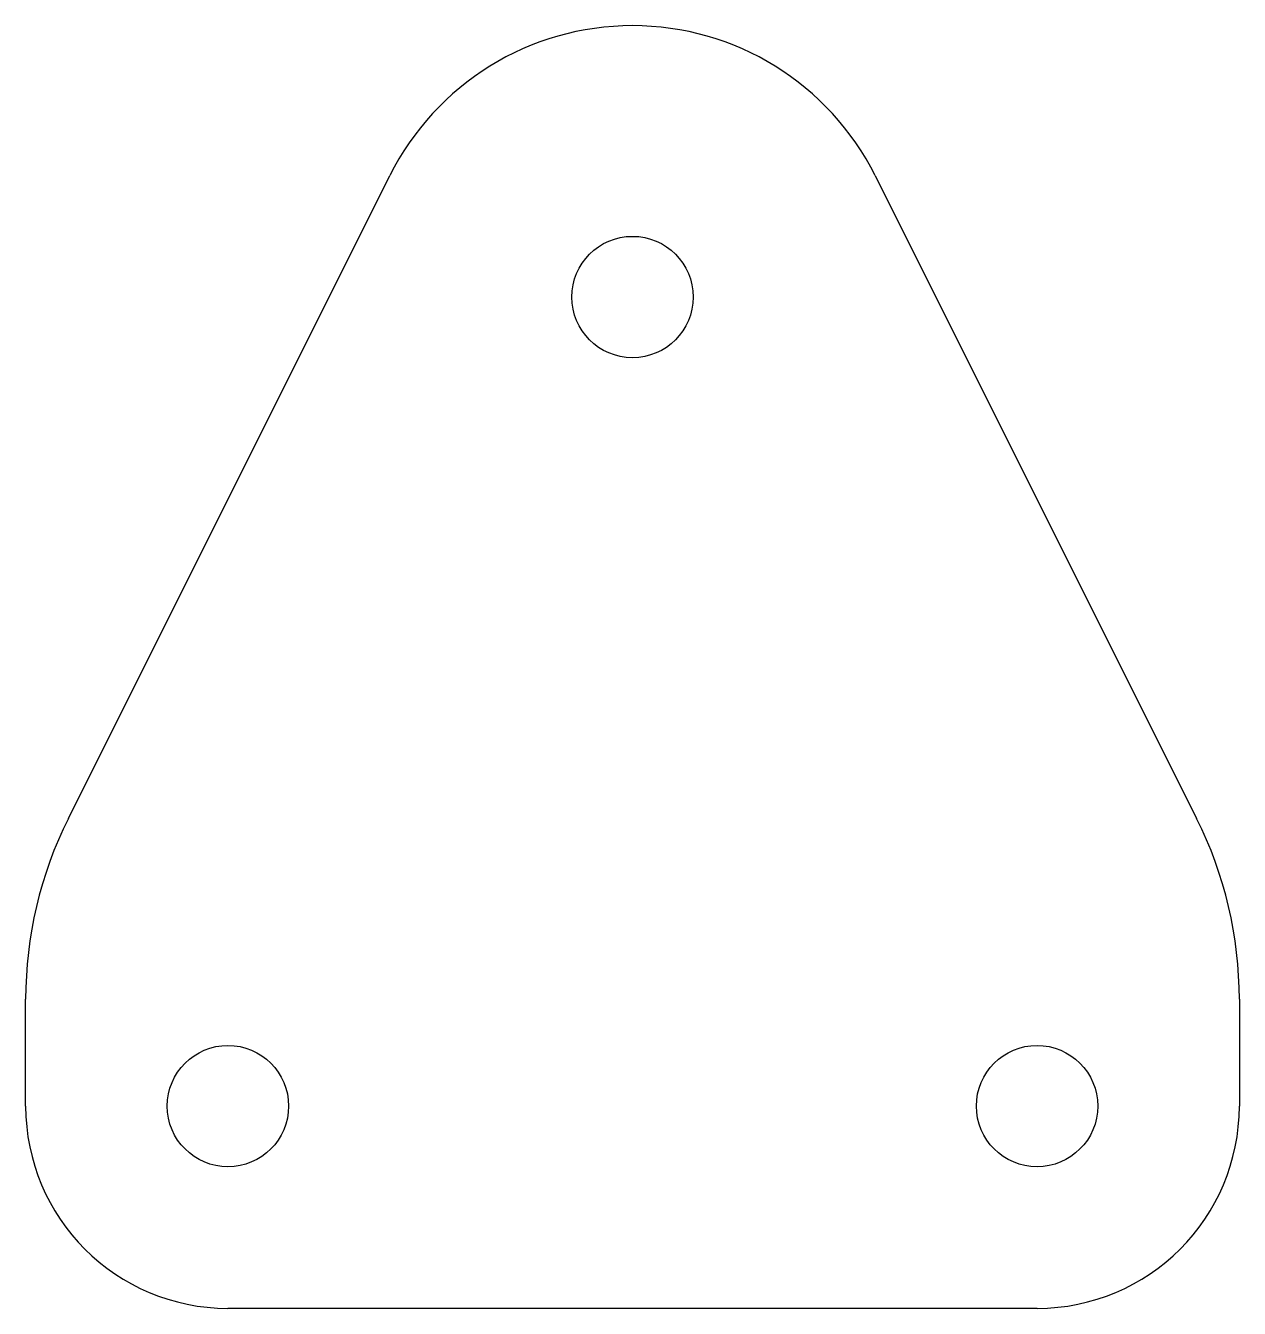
# Model space of a CAD drawing. Header units: centimetres. Extents: x -0.5 to 2.5, y -0.5 to 2.67.
import ezdxf

# ---------------------------------------------------------------- set-up
doc = ezdxf.new("R2010")
doc.units = ezdxf.units.CM
doc.header["$MEASUREMENT"] = 0

msp = doc.modelspace()

# ---------------------------------------------------------------- linework, layer by layer
for p, q in [((-0.3944, 0.7111), (0.4, 2.3)), ((1.6, 2.3), (2.3944, 0.7111)), ((-0.5, 0), (-0.5, 0.2639)), ((2.5, 0.2639), (2.5, 0)), ((2, -0.5), (0, -0.5))]:
    msp.add_line(p, q)
for centre in [(1, 2), (0, 0), (2, 0)]:
    msp.add_circle(centre, 0.15)
for centre, radius, start, end in [((1, 2), 0.6708, 26.5651, 153.4349), ((0.5, 0.2639), 1, 153.4349, 180), ((1.5, 0.2639), 1, 0, 26.5651), ((0, 0), 0.5, 180, 270), ((2, 0), 0.5, 270, 0)]:
    msp.add_arc(centre, radius, start, end)

doc.saveas('drawing.dxf')
